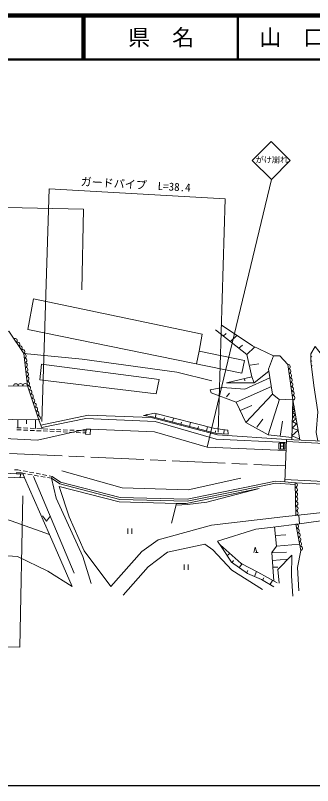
# Model space of a CAD drawing. Units: millimetres, scale not verified. Extents: x 40000 to 680000, y 20000 to 380000.
# Drawn here: x 282560 to 349977, y 205000 to 380000 of the extents above; entities that cross this region are included whole.
import ezdxf
from ezdxf.enums import TextEntityAlignment as Align

# ---------------------------------------------------------------- set-up
doc = ezdxf.new("R2010")
doc.units = ezdxf.units.MM
doc.header["$LTSCALE"] = 1000
doc.linetypes.add('CHAIN', pattern=[18.5, 12, -1.5, 3.5, -1.5])
for name, color, linetype, lineweight in [('M-BGD', 7, 'Continuous', 13), ('M-BMK', 2, 'CHAIN', 13), ('M-STR-HTXT', 7, 'Continuous', 13), ('M-STR-STR1', 1, 'Continuous', 13), ('M-STR-STRC', 7, 'Continuous', 13), ('M-TTL', 2, 'Continuous', 140), ('M-TTL-BAND', 7, 'Continuous', 25), ('M-TTL-LINE', 7, 'Continuous', 50)]:
    doc.layers.add(name, color=color, linetype=linetype, lineweight=lineweight)
doc.layers.add('M-TTL-TXT', color=7, linetype='Continuous')
doc.styles.add('ＭＳ ゴシック', font='')
doc.styles.add('ＭＳ 明朝', font='')
doc.styles.get('ＭＳ ゴシック').set_extended_font_data('MS Gothic')
doc.styles.get('ＭＳ 明朝').set_extended_font_data('MS Mincho')

msp = doc.modelspace()

# ---------------------------------------------------------------- linework, layer by layer
at = {"layer": 'M-BGD'}
for p, q in [((329717, 307151), (330383, 307750)), ((331329, 305890), (332793, 307270)), ((333257, 304383), (334052, 305077)), ((335066, 302969), (336839, 304646)), ((349727, 303387), (349798, 303458)), ((349722, 302392), (349793, 302462)), ((349731, 301434), (349801, 301505)), ((335817, 300552), (337791, 300832)), ((345527, 292615), (344338, 300681)), ((349785, 300412), (349855, 300483)), ((336219, 297902), (336691, 296487)), ((334510, 297496), (334611, 296953)), ((330422, 293321), (331164, 294153)), ((332633, 292136), (340624, 295685)), ((334834, 287524), (340922, 293969)), ((339866, 284711), (342462, 292772)), ((333558, 290198), (336213, 291331)), ((312337, 288978), (312403, 289425)), ((314301, 288615), (314528, 289489)), ((283109, 288138), (283086, 286295)), ((285109, 288113), (285097, 287191)), ((287109, 288088), (287084, 286124)), ((287892, 288078), (288634, 286058)), ((316237, 288114), (316353, 288560)), ((318173, 287612), (318405, 288505)), ((320110, 287111), (320228, 287567)), ((322046, 286609), (322282, 287521)), ((337339, 286464), (338705, 288276)), ((342658, 284385), (343131, 287830)), ((282876, 285849), (283875, 285804)), ((282898, 286320), (283897, 286274)), ((284375, 285781), (285374, 285735)), ((284396, 286252), (285395, 286206)), ((285873, 285712), (286872, 285667)), ((285895, 286183), (286893, 286138)), ((287371, 285644), (288370, 285599)), ((287393, 286115), (288392, 286069)), ((288870, 285576), (289869, 285530)), ((288891, 286047), (289890, 286001)), ((290368, 285507), (291367, 285462)), ((290390, 285978), (291389, 285933)), ((291867, 285439), (292866, 285394)), ((291888, 285910), (292887, 285864)), ((293365, 285371), (294364, 285325)), ((293387, 285842), (294386, 285796)), ((294864, 285302), (295863, 285257)), ((294885, 285773), (295884, 285728)), ((296384, 285705), (297383, 285659)), ((297882, 285637), (298545, 285606)), ((323982, 286108), (324102, 286573)), ((325918, 285606), (326159, 286537)), ((327854, 285105), (327976, 285576)), ((329841, 284919), (329904, 285890)), ((296362, 285234), (297361, 285189)), ((297861, 285166), (298524, 285136)), ((343717, 282833), (342317, 282833)), ((342317, 282833), (342317, 281433)), ((342695, 281492), (342695, 282682)), ((342695, 282133), (343389, 282133)), ((343389, 282689), (343389, 281496)), ((343717, 281433), (343717, 282833)), ((342317, 281433), (343717, 281433)), ((283100, 276740), (282324, 276777)), ((283794, 276609), (283100, 276740)), ((285268, 276330), (284286, 276516)), ((282723, 276102), (283958, 276029)), ((283652, 274944), (283680, 275780)), ((283958, 276029), (284878, 275866)), ((284297, 275747), (284652, 274911)), ((285371, 275778), (286355, 275603)), ((286742, 276051), (285759, 276237)), ((286694, 275255), (295874, 253242)), ((286847, 275515), (287832, 275340)), ((288216, 275772), (287233, 275958)), ((288324, 275253), (289309, 275078)), ((289690, 275493), (288707, 275679)), ((289801, 274990), (290721, 274827)), ((290875, 275269), (290181, 275400)), ((290721, 274827), (290875, 275269)), ((346216, 266385), (346018, 273820)), ((317950, 264627), (319122, 269066)), ((347278, 258411), (346186, 264407)), ((308093, 263411), (308093, 262211)), ((308993, 262211), (308993, 263411)), ((341559, 261807), (343908, 261954)), ((329471, 258969), (329801, 259185)), ((336613, 257964), (336973, 259164)), ((336973, 259164), (337333, 257964)), ((341785, 259381), (347013, 259867)), ((330565, 257295), (331226, 257727)), ((337633, 257964), (337033, 257964)), ((331701, 255661), (332029, 256127)), ((340870, 256171), (344391, 256439)), ((320867, 255231), (320867, 254031)), ((321767, 254031), (321767, 255231)), ((333337, 254510), (333993, 255443)), ((334973, 253360), (335321, 253855)), ((340984, 254646), (342058, 254598)), ((336776, 252508), (337259, 253620)), ((338606, 251703), (338904, 252186)), ((340309, 250654), (340904, 251619))]:
    msp.add_line(p, q, dxfattribs=at)
for points in [[(287892, 288078), (285314, 295848), (284457, 303180), (281041, 308229), (274804, 307872), (264854, 309833), (254280, 315179), (245667, 318357), (229688, 322218)], [(286664, 315573), (285357, 308653), (333919, 298703), (334513, 301584), (324236, 303693), (323636, 300810)], [(324236, 303693), (324919, 307554), (286664, 315573)], [(285314, 295848), (269381, 295696), (259788, 300029), (249185, 303920), (238373, 308761), (231708, 310545)], [(340017, 299179), (336691, 296487), (330419, 296522), (336219, 297902), (335066, 302969), (327934, 308544)], [(329241, 309673), (336310, 304891), (341100, 302671)], [(351208, 283342), (350772, 285215), (351191, 289915), (350300, 295925), (349601, 301428), (349566, 303141), (350545, 304783), (353078, 301586), (357848, 299943), (369842, 297015), (382601, 294432)], [(284457, 303180), (297724, 301881), (319168, 298941), (327128, 296981)], [(344338, 300681), (342585, 302612), (341100, 302671), (339942, 299612), (340922, 293969), (342288, 292781), (345527, 292615)], [(345289, 284079), (339866, 284711), (334834, 287524), (332633, 292136), (326955, 294215), (326727, 294914), (329505, 295438), (334607, 295106), (340282, 297653)], [(345276, 283614), (345527, 292615), (347111, 283530)], [(62489, 291286), (82546, 291167), (104792, 291138), (120831, 290722), (147968, 289667), (165489, 289213), (186948, 288052), (212598, 287042), (233047, 286234), (287578, 283507), (298586, 285970)], [(347072, 283752), (345301, 284492), (346726, 285736), (345349, 286228), (346352, 287184), (345391, 287728), (346276, 288319), (345418, 288699), (346111, 289265), (345448, 289755), (345943, 290229), (345471, 290608), (345783, 291147), (345499, 291605)], [(287892, 288078), (264190, 288375), (258725, 289652), (238259, 289413)], [(288318, 286919), (299100, 289188), (313321, 288612), (328428, 284674), (344065, 283670)], [(344035, 282923), (328121, 283728), (314253, 287693), (298512, 288436), (288530, 286342)], [(299203, 285969), (299598, 285968), (314099, 285407), (326040, 281871), (343948, 281130)], [(284297, 275747), (269386, 276536), (257279, 277148), (238342, 277927)], [(293096, 276547), (306758, 272627), (321787, 272211), (333727, 274825)], [(290263, 262017), (284652, 274911), (238301, 276438)], [(290721, 274827), (291831, 270331), (297842, 257068), (299773, 250949)], [(290721, 274827), (292647, 273581), (306240, 270016), (321562, 269650), (334334, 272218), (341584, 273738), (346029, 273403)], [(290875, 275269), (292817, 273965), (306298, 270430), (321526, 270066), (334250, 272625), (341557, 274156), (343672, 273997)], [(243422, 252688), (259386, 257236), (268683, 258068), (282995, 257025), (289880, 253702), (295464, 250257), (290263, 262017), (281580, 265179), (271831, 268184), (260509, 273915), (251983, 274631), (241186, 273461)], [(292461, 272957), (294786, 266105), (298193, 258330), (304186, 250241), (311227, 258190), (314931, 260846), (327071, 264211), (343258, 266052), (353652, 267221)], [(292461, 272957), (306060, 269466), (319122, 269066)], [(319122, 269066), (321311, 269107), (337831, 272524), (325985, 269362), (321565, 268838), (319024, 268696)], [(353652, 267221), (353949, 265456), (347013, 264513), (346848, 266456)], [(347013, 264513), (341038, 263744), (337124, 263290), (328404, 260565), (329414, 259079), (331577, 255748), (335229, 253179), (338382, 251841), (341160, 250129)], [(341225, 251450), (340737, 257931), (341785, 259381), (341375, 263788)], [(338581, 249562), (331652, 253972), (327375, 258575), (325504, 259823), (317099, 258071), (312673, 254714), (307000, 248299)], [(341964, 251037), (337579, 253483), (333787, 255475), (329006, 259679)], [(340737, 257931), (340990, 257953), (344065, 258058)], [(342369, 250985), (342089, 254113), (345304, 257362), (345164, 252628), (345531, 248015)], [(346877, 249256), (346527, 254567), (347278, 258411)]]:
    msp.add_lwpolyline(points, dxfattribs=at)
for points in [[(288498, 300750), (288112, 297186), (314457, 294037), (315140, 297304)], [(311638, 289082), (314136, 289588), (327833, 286112), (330769, 285797), (330839, 284854), (328148, 285028), (313647, 288785)], [(298524, 285136), (298586, 285970), (299598, 285968), (299537, 284777), (298481, 284852)]]:
    msp.add_lwpolyline(points, close=True, dxfattribs=at)
for centre, radius, start, end in [((282458, 306120), 508, 304.98626, 123.16813), ((283027, 305279), 508, 304.98626, 123.16813), ((283596, 304437), 508, 304.98626, 123.16813), ((284165, 303596), 508, 304.98626, 123.16813), ((284490, 302653), 528, 279.70804, 93.62356), ((284612, 301605), 528, 279.70804, 93.62356), ((284735, 300558), 528, 279.70804, 93.62356), ((284857, 299510), 528, 279.70804, 93.62356), ((344402, 300176), 510, 279.48077, 97.29887), ((344551, 299167), 510, 279.48077, 97.29887), ((284980, 298463), 528, 279.70804, 93.62356), ((285102, 297415), 528, 279.70804, 93.62356), ((344700, 298159), 510, 279.48077, 97.29887), ((344849, 297151), 510, 279.48077, 97.29887), ((282658, 295790), 532, 4.00042, 177.09052), ((283721, 295800), 532, 4.00042, 177.09052), ((284783, 295810), 532, 4.00042, 177.09052), ((285224, 296368), 528, 279.70804, 93.62356), ((285463, 295358), 512, 289.67521, 107.03692), ((344997, 296142), 510, 279.48077, 97.29887), ((285786, 294387), 512, 289.67521, 107.03692), ((345146, 295134), 510, 279.48077, 97.29887), ((345295, 294126), 510, 279.48077, 97.29887), ((286108, 293416), 512, 289.67521, 107.03692), ((286430, 292445), 512, 289.67521, 107.03692), ((345443, 293117), 510, 279.48077, 97.29887), ((286752, 291473), 512, 289.67521, 107.03692), ((287075, 290502), 512, 289.67521, 107.03692), ((287397, 289531), 512, 289.67521, 107.03692), ((287719, 288560), 512, 289.67521, 107.03692), ((346000, 273288), 532, 274.9925, 88.0466), ((346028, 272226), 532, 274.9925, 88.0466), ((346056, 271164), 532, 274.9925, 88.0466), ((346085, 270101), 532, 274.9925, 88.0466), ((346113, 269039), 532, 274.9925, 88.0466), ((346141, 267977), 532, 274.9925, 88.0466), ((346169, 266915), 532, 274.9925, 88.0466), ((346269, 263906), 508, 281.22593, 99.42916), ((346451, 262906), 508, 281.22593, 99.42916), ((346633, 261907), 508, 281.22593, 99.42916), ((346815, 260907), 508, 281.22593, 99.42916), ((346997, 259908), 508, 281.22593, 99.42916), ((347180, 258909), 508, 281.22593, 99.42916)]:
    msp.add_arc(centre, radius, start, end, dxfattribs=at)
at = {"layer": 'M-BMK'}
msp.add_line((262709, 281276), (343821, 277669), dxfattribs=at)
at = {"layer": 'M-STR-HTXT'}
for p, q in [((288725, 266261), (289625, 265061)), ((289625, 265061), (290525, 266261))]:
    msp.add_line(p, q, dxfattribs=at)
for points in [[(288542, 287719), (290182, 340574), (330151, 338307), (328548, 285341)], [(158586, 321851), (158802, 338970), (298008, 335940), (297604, 317662)], [(157569, 255193), (156944, 239115), (283533, 236442), (284246, 270875)]]:
    msp.add_lwpolyline(points, dxfattribs=at)
at = {"layer": 'M-STR-STR1'}
for p, q in [((343672, 273997), (344065, 283670)), ((344065, 283670), (357251, 283064)), ((344045, 283182), (357231, 282519)), ((343672, 273997), (346018, 273820)), ((356905, 273818), (343694, 274552)), ((346018, 273820), (354703, 273333))]:
    msp.add_line(p, q, dxfattribs=at)
at = {"layer": 'M-STR-STRC'}
for p, q in [((336301, 347067), (340591, 351357)), ((340591, 351357), (344912, 347035)), ((340622, 342745), (336301, 347067)), ((344912, 347035), (340622, 342745)), ((326040, 281871), (340622, 342745))]:
    msp.add_line(p, q, dxfattribs=at)
at = {"layer": 'M-TTL'}
msp.add_line((680000, 380000), (40000, 380000), dxfattribs=at)
at = {"layer": 'M-TTL-BAND'}
msp.add_line((40000, 205000), (579000, 205000), dxfattribs=at)
at = {"layer": 'M-TTL-LINE'}
for p, q in [((297750, 380000), (297750, 370000)), ((298250, 380000), (298250, 370000)), ((333000, 380000), (333000, 370000)), ((40000, 370000), (680000, 370000))]:
    msp.add_line(p, q, dxfattribs=at)

# ---------------------------------------------------------------- texts
at = {"layer": 'M-STR-HTXT', "style": 'ＭＳ ゴシック'}
msp.add_text('ガードパイプ\u3000L=38.4', height=1833, rotation=356.754, dxfattribs=at).set_placement((309759, 340087), align=Align.BOTTOM_CENTER)
at = {"layer": 'M-STR-STRC', "style": 'ＭＳ 明朝'}
msp.add_text('がけ崩れ', height=1320, dxfattribs=at).set_placement((337054, 346143), align=Align.BOTTOM_LEFT)
at = {"layer": 'M-TTL-TXT', "style": 'ＭＳ ゴシック'}
for s, p in [('県\u3000名', (315625, 375000)), ('山\u3000口\u3000県', (350375, 375000))]:
    msp.add_text(s, height=3666, dxfattribs=at).set_placement(p, align=Align.MIDDLE_CENTER)

doc.saveas('drawing.dxf')
